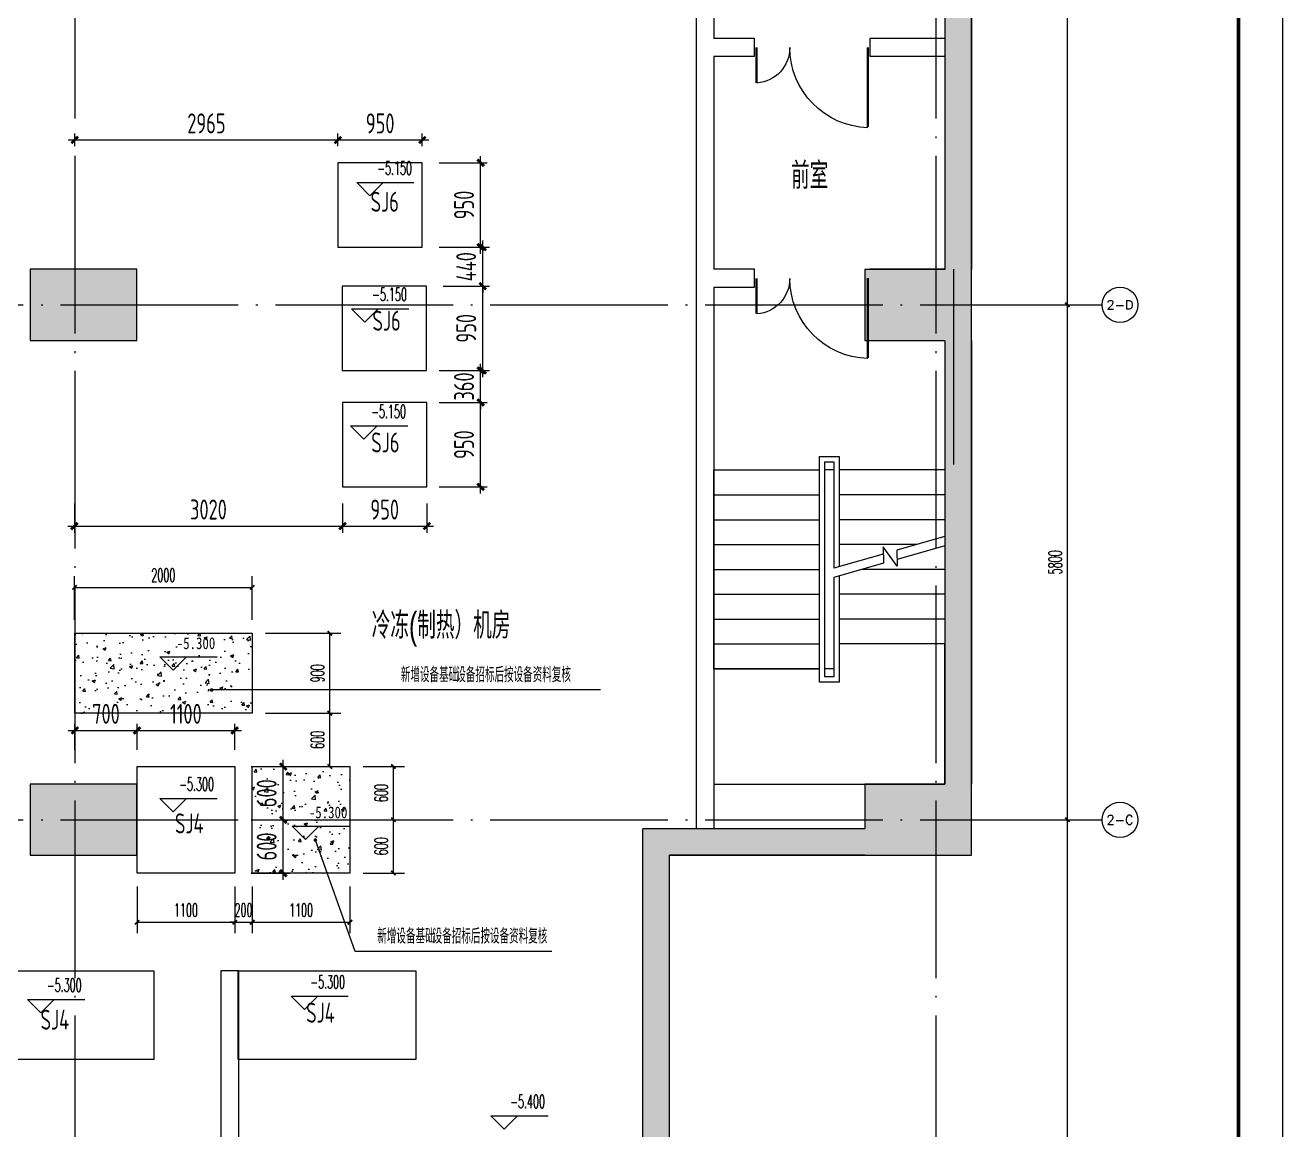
# Model space of a CAD drawing. Extents: x 917265 to 982035, y 334257 to 376307.
# Drawn here: x 967870 to 982035, y 351027 to 363469 of the extents above; entities that cross this region are included whole.
import ezdxf
from ezdxf.enums import TextEntityAlignment as Align

# ---------------------------------------------------------------- set-up
doc = ezdxf.new("R2010")
doc.units = 0
doc.header["$LTSCALE"] = 1000
doc.linetypes.add('DOTE', pattern=[2.42, 2, -0.2, 0.02, -0.2])
for name, color, linetype in [('150文字', 7, 'Continuous'), ('ACS_COM', 7, 'Continuous'), ('AXIS', 3, 'Continuous'), ('AXIS_TEXT', 7, 'Continuous'), ('C_BLOCK_', 7, 'Continuous'), ('COLUMN', 9, 'Continuous'), ('DIM_ELEV', 3, 'Continuous'), ('DIM_SYMB', 3, 'Continuous'), ('DOTE', 1, 'Continuous'), ('PUB_DIM', 3, 'Continuous'), ('PUB_HATCH', 8, 'Continuous'), ('PUB_TEXT', 7, 'Continuous'), ('PUB_TITLE', 4, 'Continuous'), ('STAIR', 2, 'Continuous'), ('WALL', 255, 'Continuous'), ('WINDOW', 2, 'Continuous'), ('ww-面积', 4, 'Continuous'), ('暖设备', 7, 'Continuous'), ('设备基础及留洞', 7, 'Continuous')]:
    doc.layers.add(name, color=color, linetype=linetype)
doc.layers.add('line', color=7, linetype='Continuous', lineweight=50)
doc.styles.add('-宋体', font='', dxfattribs={"width": 0.8})
doc.styles.add('_TCH_AXIS', font='COMPLEX', dxfattribs={"bigfont": 'GBCBIG'})
doc.styles.add('_TCH_DIM', font='SIMPLEX.shx', dxfattribs={"width": 0.75, "bigfont": 'GBCBIG.shx'})
doc.styles.add('_TCH_DIM_T3', font='SIMPLEX.shx', dxfattribs={"width": 0.529412, "bigfont": 'GBCBIG.shx'})
doc.styles.add('BZTK_仿宋GB2312', font='SIMFANG_0.TTF', dxfattribs={"width": 0.75})
doc.styles.add('HZS', font='fszk.shx', dxfattribs={"width": 0.7, "bigfont": 'hztxt.shx'})
doc.styles.add('TSSD_DIMENSION_T3', font='Tssdeng.shx', dxfattribs={"width": 0.7, "bigfont": 'hztxt.shx'})
doc.styles.add('TSSD_Rein', font='Tssdeng.shx', dxfattribs={"width": 0.7, "bigfont": 'hztxt.shx'})
doc.styles.get('-宋体').set_extended_font_data('SimSun')
doc.dimstyles.new('_TCH_ARCH&&50', dxfattribs={"dimtxt": 148.75, "dimasz": 50, "dimexe": 125, "dimexo": 150, "dimgap": 63.125, "dimtad": 1, "dimdec": 0, "dimzin": 0, "dimdsep": 46, "dimtxsty": '_TCH_DIM_T3', "dimblk": 'ARCHTICK', "dimcen": 0.09, "dimclrt": 7, "dimazin": 2, "dimtfac": 1, "dimtdec": 0, "dimtix": 1, "dimtmove": 2, "dimatfit": 3, "dimfxl": 1, "dimtolj": 1, "dimtzin": 0, "dimarcsym": 0})
doc.dimstyles.new('TSSD_150_150$TCH&&50', dxfattribs={"dimtxt": 225, "dimasz": 75, "dimexe": 75, "dimexo": 187.5, "dimgap": 75, "dimtad": 1, "dimdec": 0, "dimzin": 0, "dimdsep": 46, "dimtxsty": 'TSSD_DIMENSION_T3', "dimblk": 'ARCHTICK', "dimcen": 0, "dimdle": 75, "dimclrt": 7, "dimadec": 0, "dimazin": 0, "dimtfac": 1, "dimtdec": 0, "dimtix": 1, "dimtmove": 2, "dimatfit": 3, "dimfxl": 1, "dimtolj": 1, "dimtzin": 0, "dimarcsym": 0})

# ---------------------------------------------------------------- blocks, each defined once
blk = doc.blocks.new('$DorLib2D$00000025')
at = {"const_width": 0.02}
for points in [[(0.481, -0.001), (0.481, 0.691)], [(-0.481, 0.001), (-0.481, 0.308)]]:
    blk.add_lwpolyline(points, dxfattribs=at)
at = {"lineweight": 13}
for centre, radius, start, end in [((0.505, -0.002), 0.699, 91.9397, 179.7238), ((-0.501, 0.003), 0.307, 359.7899, 85.7508)]:
    blk.add_arc(centre, radius, start, end, dxfattribs=at)
blk = doc.blocks.new('_ArchTick')
at = {"color": 0, "linetype": 'ByBlock', "const_width": 0.4}
blk.add_lwpolyline([(-0.5, -0.5), (0.5, 0.5)], dxfattribs=at)
blk = doc.blocks.new('*D88')
at = {"layer": 'Defpoints', "color": 0, "transparency": 16777216}
for p in [(17657, 16913), (14692, 16656), (17657, 16656)]:
    blk.add_point(p, dxfattribs=at)
at = {"layer": '设备基础及留洞', "color": 0, "lineweight": -2, "transparency": 16777216}
for p, q in [((14617, 16913), (17732, 16913)), ((14692, 16844), (14692, 16988)), ((17657, 16844), (17657, 16988))]:
    blk.add_line(p, q, dxfattribs=at)
at = {"layer": '设备基础及留洞', "color": 0, "lineweight": -2, "transparency": 16777216, "xscale": 75, "yscale": 75, "zscale": 75, "rotation": 180}
blk.add_blockref('_ArchTick', (14692, 16913), dxfattribs=at)
at = {"layer": '设备基础及留洞', "color": 0, "lineweight": -2, "transparency": 16777216, "xscale": 75, "yscale": 75, "zscale": 75}
blk.add_blockref('_ArchTick', (17657, 16913), dxfattribs=at)
at = {"layer": '设备基础及留洞', "color": 7, "transparency": 16777216, "insert": (16175, 17100), "char_height": 225, "attachment_point": 5, "style": 'TSSD_DIMENSION_T3'}
blk.add_mtext('\\A1;2965', dxfattribs=at)
blk = doc.blocks.new('*D89')
at = {"layer": 'Defpoints', "color": 0, "transparency": 16777216}
for p in [(18607, 16913), (17657, 16656), (18607, 16656)]:
    blk.add_point(p, dxfattribs=at)
at = {"layer": '设备基础及留洞', "color": 0, "lineweight": -2, "transparency": 16777216}
for p, q in [((17582, 16913), (18682, 16913)), ((17657, 16844), (17657, 16988)), ((18607, 16844), (18607, 16988))]:
    blk.add_line(p, q, dxfattribs=at)
at = {"layer": '设备基础及留洞', "color": 0, "lineweight": -2, "transparency": 16777216, "xscale": 75, "yscale": 75, "zscale": 75, "rotation": 180}
blk.add_blockref('_ArchTick', (17657, 16913), dxfattribs=at)
at = {"layer": '设备基础及留洞', "color": 0, "lineweight": -2, "transparency": 16777216, "xscale": 75, "yscale": 75, "zscale": 75}
blk.add_blockref('_ArchTick', (18607, 16913), dxfattribs=at)
at = {"layer": '设备基础及留洞', "color": 7, "transparency": 16777216, "insert": (18132, 17100), "char_height": 225, "attachment_point": 5, "style": 'TSSD_DIMENSION_T3'}
blk.add_mtext('\\A1;950', dxfattribs=at)
blk = doc.blocks.new('*D90')
at = {"layer": 'Defpoints', "color": 0, "transparency": 16777216}
for p in [(14688, 13007), (17708, 13007), (17708, 12564)]:
    blk.add_point(p, dxfattribs=at)
at = {"layer": '设备基础及留洞', "color": 0, "lineweight": -2, "transparency": 16777216}
for p, q in [((14688, 12819), (14688, 12489)), ((17708, 12819), (17708, 12489)), ((14613, 12564), (17783, 12564))]:
    blk.add_line(p, q, dxfattribs=at)
at = {"layer": '设备基础及留洞', "color": 0, "lineweight": -2, "transparency": 16777216, "xscale": 75, "yscale": 75, "zscale": 75, "rotation": 180}
blk.add_blockref('_ArchTick', (14688, 12564), dxfattribs=at)
at = {"layer": '设备基础及留洞', "color": 0, "lineweight": -2, "transparency": 16777216, "xscale": 75, "yscale": 75, "zscale": 75}
blk.add_blockref('_ArchTick', (17708, 12564), dxfattribs=at)
at = {"layer": '设备基础及留洞', "color": 7, "transparency": 16777216, "insert": (16198, 12751), "char_height": 225, "attachment_point": 5, "style": 'TSSD_DIMENSION_T3'}
blk.add_mtext('\\A1;3020', dxfattribs=at)
blk = doc.blocks.new('*D91')
at = {"layer": 'Defpoints', "color": 0, "transparency": 16777216}
for p in [(17708, 13007), (18658, 13007), (18658, 12564)]:
    blk.add_point(p, dxfattribs=at)
at = {"layer": '设备基础及留洞', "color": 0, "lineweight": -2, "transparency": 16777216}
for p, q in [((17708, 12819), (17708, 12489)), ((18658, 12819), (18658, 12489)), ((17633, 12564), (18733, 12564))]:
    blk.add_line(p, q, dxfattribs=at)
at = {"layer": '设备基础及留洞', "color": 0, "lineweight": -2, "transparency": 16777216, "xscale": 75, "yscale": 75, "zscale": 75, "rotation": 180}
blk.add_blockref('_ArchTick', (17708, 12564), dxfattribs=at)
at = {"layer": '设备基础及留洞', "color": 0, "lineweight": -2, "transparency": 16777216, "xscale": 75, "yscale": 75, "zscale": 75}
blk.add_blockref('_ArchTick', (18658, 12564), dxfattribs=at)
at = {"layer": '设备基础及留洞', "color": 7, "transparency": 16777216, "insert": (18183, 12751), "char_height": 225, "attachment_point": 5, "style": 'TSSD_DIMENSION_T3'}
blk.add_mtext('\\A1;950', dxfattribs=at)
blk = doc.blocks.new('*D92')
at = {"layer": 'Defpoints', "color": 0, "transparency": 16777216}
for p in [(18655, 15706), (19288, 15706), (18655, 15267)]:
    blk.add_point(p, dxfattribs=at)
at = {"layer": '设备基础及留洞', "color": 0, "lineweight": -2, "transparency": 16777216}
for p, q in [((19288, 15706), (19288, 15781)), ((18842, 15706), (19363, 15706)), ((19288, 15267), (19288, 15706)), ((18842, 15267), (19363, 15267)), ((19288, 15267), (19288, 15192))]:
    blk.add_line(p, q, dxfattribs=at)
at = {"layer": '设备基础及留洞', "color": 0, "lineweight": -2, "transparency": 16777216, "xscale": 75, "yscale": 75, "zscale": 75}
for p, rotation in [((19288, 15706), 270), ((19288, 15267), 90)]:
    blk.add_blockref('_ArchTick', p, dxfattribs=dict(at, rotation=rotation))
at = {"layer": '设备基础及留洞', "color": 7, "transparency": 16777216, "insert": (19101, 15486), "char_height": 225, "attachment_point": 5, "rotation": 90, "style": 'TSSD_DIMENSION_T3'}
blk.add_mtext('\\A1;440', dxfattribs=at)
blk = doc.blocks.new('*D93')
at = {"layer": 'Defpoints', "color": 0, "transparency": 16777216}
for p in [(18655, 15267), (19288, 15267), (18655, 14317)]:
    blk.add_point(p, dxfattribs=at)
at = {"layer": '设备基础及留洞', "color": 0, "lineweight": -2, "transparency": 16777216}
for p, q in [((19288, 14242), (19288, 15342)), ((18842, 15267), (19363, 15267)), ((18842, 14317), (19363, 14317))]:
    blk.add_line(p, q, dxfattribs=at)
at = {"layer": '设备基础及留洞', "color": 0, "lineweight": -2, "transparency": 16777216, "xscale": 75, "yscale": 75, "zscale": 75}
for p, rotation in [((19288, 15267), 90), ((19288, 14317), 270)]:
    blk.add_blockref('_ArchTick', p, dxfattribs=dict(at, rotation=rotation))
at = {"layer": '设备基础及留洞', "color": 7, "transparency": 16777216, "insert": (19101, 14792), "char_height": 225, "attachment_point": 5, "rotation": 90, "style": 'TSSD_DIMENSION_T3'}
blk.add_mtext('\\A1;950', dxfattribs=at)
blk = doc.blocks.new('*D94')
at = {"layer": 'Defpoints', "color": 0, "transparency": 16777216}
for p in [(18607, 13957), (19264, 13957), (18607, 13007)]:
    blk.add_point(p, dxfattribs=at)
at = {"layer": '设备基础及留洞', "color": 0, "lineweight": -2, "transparency": 16777216}
for p, q in [((19264, 12932), (19264, 14032)), ((18795, 13957), (19339, 13957)), ((18795, 13007), (19339, 13007))]:
    blk.add_line(p, q, dxfattribs=at)
at = {"layer": '设备基础及留洞', "color": 0, "lineweight": -2, "transparency": 16777216, "xscale": 75, "yscale": 75, "zscale": 75}
for p, rotation in [((19264, 13957), 90), ((19264, 13007), 270)]:
    blk.add_blockref('_ArchTick', p, dxfattribs=dict(at, rotation=rotation))
at = {"layer": '设备基础及留洞', "color": 7, "transparency": 16777216, "insert": (19077, 13482), "char_height": 225, "attachment_point": 5, "rotation": 90, "style": 'TSSD_DIMENSION_T3'}
blk.add_mtext('\\A1;950', dxfattribs=at)
blk = doc.blocks.new('*D95')
at = {"layer": 'Defpoints', "color": 0, "transparency": 16777216}
for p in [(18607, 14317), (19264, 14317), (18607, 13957)]:
    blk.add_point(p, dxfattribs=at)
at = {"layer": '设备基础及留洞', "color": 0, "lineweight": -2, "transparency": 16777216}
for p, q in [((18795, 14317), (19339, 14317)), ((19264, 14317), (19264, 14392)), ((19264, 13957), (19264, 14317)), ((18795, 13957), (19339, 13957)), ((19264, 13957), (19264, 13882))]:
    blk.add_line(p, q, dxfattribs=at)
at = {"layer": '设备基础及留洞', "color": 0, "lineweight": -2, "transparency": 16777216, "xscale": 75, "yscale": 75, "zscale": 75}
for p, rotation in [((19264, 14317), 270), ((19264, 13957), 90)]:
    blk.add_blockref('_ArchTick', p, dxfattribs=dict(at, rotation=rotation))
at = {"layer": '设备基础及留洞', "color": 7, "transparency": 16777216, "insert": (19077, 14137), "char_height": 225, "attachment_point": 5, "rotation": 90, "style": 'TSSD_DIMENSION_T3'}
blk.add_mtext('\\A1;360', dxfattribs=at)
blk = doc.blocks.new('*D96')
at = {"layer": 'Defpoints', "color": 0, "transparency": 16777216}
for p in [(18607, 16656), (19264, 16656), (18607, 15706)]:
    blk.add_point(p, dxfattribs=at)
at = {"layer": '设备基础及留洞', "color": 0, "lineweight": -2, "transparency": 16777216}
for p, q in [((19264, 15631), (19264, 16731)), ((18795, 16656), (19339, 16656)), ((18795, 15706), (19339, 15706))]:
    blk.add_line(p, q, dxfattribs=at)
at = {"layer": '设备基础及留洞', "color": 0, "lineweight": -2, "transparency": 16777216, "xscale": 75, "yscale": 75, "zscale": 75}
for p, rotation in [((19264, 16656), 90), ((19264, 15706), 270)]:
    blk.add_blockref('_ArchTick', p, dxfattribs=dict(at, rotation=rotation))
at = {"layer": '设备基础及留洞', "color": 7, "transparency": 16777216, "insert": (19077, 16181), "char_height": 225, "attachment_point": 5, "rotation": 90, "style": 'TSSD_DIMENSION_T3'}
blk.add_mtext('\\A1;950', dxfattribs=at)
blk = doc.blocks.new('*D103')
at = {"layer": 'Defpoints', "color": 0, "transparency": 16777216}
for p in [(16494, 9256), (17041, 9256), (16494, 8656)]:
    blk.add_point(p, dxfattribs=at)
at = {"layer": '设备基础及留洞', "color": 0, "lineweight": -2, "transparency": 16777216}
for p, q in [((16681, 9256), (17116, 9256)), ((17041, 8581), (17041, 9331)), ((16681, 8656), (17116, 8656))]:
    blk.add_line(p, q, dxfattribs=at)
at = {"layer": '设备基础及留洞', "color": 0, "lineweight": -2, "transparency": 16777216, "xscale": 75, "yscale": 75, "zscale": 75}
for p, rotation in [((17041, 9256), 90), ((17041, 8656), 270)]:
    blk.add_blockref('_ArchTick', p, dxfattribs=dict(at, rotation=rotation))
at = {"layer": '设备基础及留洞', "color": 7, "transparency": 16777216, "insert": (16854, 8956), "char_height": 225, "attachment_point": 5, "rotation": 90, "style": 'TSSD_DIMENSION_T3'}
blk.add_mtext('\\A1;600', dxfattribs=at)
blk = doc.blocks.new('*D104')
at = {"layer": 'Defpoints', "color": 0, "transparency": 16777216}
for p in [(16494, 9856), (17041, 9856), (16494, 9256)]:
    blk.add_point(p, dxfattribs=at)
at = {"layer": '设备基础及留洞', "color": 0, "lineweight": -2, "transparency": 16777216}
for p, q in [((17041, 9181), (17041, 9931)), ((16681, 9856), (17116, 9856)), ((16681, 9256), (17116, 9256))]:
    blk.add_line(p, q, dxfattribs=at)
at = {"layer": '设备基础及留洞', "color": 0, "lineweight": -2, "transparency": 16777216, "xscale": 75, "yscale": 75, "zscale": 75}
for p, rotation in [((17041, 9856), 90), ((17041, 9256), 270)]:
    blk.add_blockref('_ArchTick', p, dxfattribs=dict(at, rotation=rotation))
at = {"layer": '设备基础及留洞', "color": 7, "transparency": 16777216, "insert": (16854, 9556), "char_height": 225, "attachment_point": 5, "rotation": 90, "style": 'TSSD_DIMENSION_T3'}
blk.add_mtext('\\A1;600', dxfattribs=at)
blk = doc.blocks.new('*D105')
at = {"layer": 'Defpoints', "color": 0, "transparency": 16777216}
for p in [(16494, 10263), (15394, 9856), (16494, 9856)]:
    blk.add_point(p, dxfattribs=at)
at = {"layer": '设备基础及留洞', "color": 0, "lineweight": -2, "transparency": 16777216}
for p, q in [((15319, 10263), (16569, 10263)), ((15394, 10044), (15394, 10338)), ((16494, 10044), (16494, 10338))]:
    blk.add_line(p, q, dxfattribs=at)
at = {"layer": '设备基础及留洞', "color": 0, "lineweight": -2, "transparency": 16777216, "xscale": 75, "yscale": 75, "zscale": 75, "rotation": 180}
blk.add_blockref('_ArchTick', (15394, 10263), dxfattribs=at)
at = {"layer": '设备基础及留洞', "color": 0, "lineweight": -2, "transparency": 16777216, "xscale": 75, "yscale": 75, "zscale": 75}
blk.add_blockref('_ArchTick', (16494, 10263), dxfattribs=at)
at = {"layer": '设备基础及留洞', "color": 7, "transparency": 16777216, "insert": (15944, 10450), "char_height": 225, "attachment_point": 5, "style": 'TSSD_DIMENSION_T3'}
blk.add_mtext('\\A1;1100', dxfattribs=at)
blk = doc.blocks.new('*D106')
at = {"layer": 'Defpoints', "color": 0, "transparency": 16777216}
for p in [(15394, 10263), (14694, 9856), (15394, 9856)]:
    blk.add_point(p, dxfattribs=at)
at = {"layer": '设备基础及留洞', "color": 0, "lineweight": -2, "transparency": 16777216}
for p, q in [((14619, 10263), (15469, 10263)), ((14694, 10044), (14694, 10338)), ((15394, 10044), (15394, 10338))]:
    blk.add_line(p, q, dxfattribs=at)
at = {"layer": '设备基础及留洞', "color": 0, "lineweight": -2, "transparency": 16777216, "xscale": 75, "yscale": 75, "zscale": 75, "rotation": 180}
blk.add_blockref('_ArchTick', (14694, 10263), dxfattribs=at)
at = {"layer": '设备基础及留洞', "color": 0, "lineweight": -2, "transparency": 16777216, "xscale": 75, "yscale": 75, "zscale": 75}
blk.add_blockref('_ArchTick', (15394, 10263), dxfattribs=at)
at = {"layer": '设备基础及留洞', "color": 7, "transparency": 16777216, "insert": (15044, 10450), "char_height": 225, "attachment_point": 5, "style": 'TSSD_DIMENSION_T3'}
blk.add_mtext('\\A1;700', dxfattribs=at)
blk = doc.blocks.new('标准图框_A1_横式')
at = {"color": 7}
blk.add_lwpolyline([(841, 594), (0, 594)], dxfattribs=at)
at = {"color": 4, "const_width": 0.8}
blk.add_lwpolyline([(831, 584), (25, 584)], dxfattribs=at)
at = {"style": 'BZTK_仿宋GB2312', "width": 0.75}
for tag, height, p in [('工艺', 2.5, (17.55, 569)), ('总图', 2.5, (17.55, 557)), ('建筑', 2.5, (17.55, 545)), ('结构', 2.5, (17.55, 533)), ('水道', 2.5, (17.55, 521)), ('暖通', 2.5, (17.55, 509)), ('电气', 2.5, (17.55, 497)), ('电信', 2.5, (17.55, 485)), ('热机', 2.5, (17.55, 473)), ('自控', 2.5, (17.55, 461)), ('审定', 3, (781.22, 156.28)), ('总设计师', 3, (782, 148)), ('审核', 3, (782, 140)), ('标审', 3, (782, 132)), ('专业负责人', 3, (782, 124)), ('校核', 3, (782, 116)), ('设计', 3, (782, 108)), ('建筑物号', 3, (801, 69)), ('图名', 3, (801, 55)), ('图号', 3, (801, 41)), ('出图状态', 3, (782, 31)), ('设计阶段', 3, (819.5, 31)), ('版号', 3, (782, 25)), ('专业', 3, (819.5, 25)), ('比例', 3, (782, 19)), ('日期', 3, (819.5, 19)), ('张数', 3, (782, 13)), ('张号', 3, (819.5, 13))]:
    blk.add_attdef(tag, text='', height=height, dxfattribs=at).set_placement(p, align=Align.MIDDLE_CENTER)
at = {"style": 'BZTK_仿宋GB2312', "width": 0.75, "flags": 1}
for tag, p in [('审定签名位置_001', (811.75, 157.58)), ('总设计师签名位置_001', (811.75, 149.58)), ('审核签名位置_001', (811.75, 141.58)), ('标审签名位置_001', (811.75, 133.58)), ('专业负责人签名位置_001', (811.75, 125.58)), ('校核签名位置_001', (811.75, 117.58)), ('设计签名位置_001', (811.75, 109.58))]:
    blk.add_attdef(tag, text='', height=3, dxfattribs=at).set_placement(p, align=Align.TOP_LEFT)
at = {"style": 'BZTK_仿宋GB2312', "width": 0.75}
for tag, p in [('建设单位_001', (801, 98.5)), ('项目名称_001', (801, 84.5))]:
    blk.add_attdef(tag, text='', height=3, dxfattribs=at).set_placement(p, align=Align.TOP_LEFT)
blk = doc.blocks.new('A$C1E6212F9')
at = {"layer": 'C_BLOCK_'}
blk.add_blockref('标准图框_A1_横式', (0, 0), dxfattribs=at)
blk = doc.blocks.new('*D55')
at = {"layer": 'Defpoints', "color": 0, "transparency": 16777216}
for p in [(979132, 354519), (979608, 354519), (979132, 346519)]:
    blk.add_point(p, dxfattribs=at)
at = {"layer": 'PUB_DIM', "color": 0, "lineweight": -2, "transparency": 16777216}
for p, q in [((979282, 354519), (979733, 354519)), ((979608, 346519), (979608, 354519)), ((979282, 346519), (979733, 346519))]:
    blk.add_line(p, q, dxfattribs=at)
at = {"layer": 'PUB_DIM', "color": 0, "lineweight": -2, "transparency": 16777216, "xscale": 50, "yscale": 50, "zscale": 50}
for p, rotation in [((979608, 354519), 90), ((979608, 346519), 270)]:
    blk.add_blockref('_ArchTick', p, dxfattribs=dict(at, rotation=rotation))
at = {"layer": 'PUB_DIM', "color": 7, "transparency": 16777216, "insert": (979470, 350519), "char_height": 148.8, "attachment_point": 5, "rotation": 90, "style": '_TCH_DIM_T3'}
blk.add_mtext('\\A1;8000', dxfattribs=at)
blk = doc.blocks.new('*D56')
at = {"layer": 'Defpoints', "color": 0, "transparency": 16777216}
for p in [(979132, 360319), (979608, 360319), (979132, 354519)]:
    blk.add_point(p, dxfattribs=at)
at = {"layer": 'PUB_DIM', "color": 0, "lineweight": -2, "transparency": 16777216}
for p, q in [((979282, 360319), (979733, 360319)), ((979608, 354519), (979608, 360319)), ((979282, 354519), (979733, 354519))]:
    blk.add_line(p, q, dxfattribs=at)
at = {"layer": 'PUB_DIM', "color": 0, "lineweight": -2, "transparency": 16777216, "xscale": 50, "yscale": 50, "zscale": 50}
for p, rotation in [((979608, 360319), 90), ((979608, 354519), 270)]:
    blk.add_blockref('_ArchTick', p, dxfattribs=dict(at, rotation=rotation))
at = {"layer": 'PUB_DIM', "color": 7, "transparency": 16777216, "insert": (979470, 357419), "char_height": 148.8, "attachment_point": 5, "rotation": 90, "style": '_TCH_DIM_T3'}
blk.add_mtext('\\A1;5800', dxfattribs=at)
blk = doc.blocks.new('*D57')
at = {"layer": 'Defpoints', "color": 0, "transparency": 16777216}
for p in [(979132, 370519), (979608, 370519), (979132, 360319)]:
    blk.add_point(p, dxfattribs=at)
at = {"layer": 'PUB_DIM', "color": 0, "lineweight": -2, "transparency": 16777216}
for p, q in [((979282, 370519), (979733, 370519)), ((979608, 360319), (979608, 370519)), ((979282, 360319), (979733, 360319))]:
    blk.add_line(p, q, dxfattribs=at)
at = {"layer": 'PUB_DIM', "color": 0, "lineweight": -2, "transparency": 16777216, "xscale": 50, "yscale": 50, "zscale": 50}
for p, rotation in [((979608, 370519), 90), ((979608, 360319), 270)]:
    blk.add_blockref('_ArchTick', p, dxfattribs=dict(at, rotation=rotation))
at = {"layer": 'PUB_DIM', "color": 7, "transparency": 16777216, "insert": (979470, 365419), "char_height": 148.8, "attachment_point": 5, "rotation": 90, "style": '_TCH_DIM_T3'}
blk.add_mtext('\\A1;10200', dxfattribs=at)
blk = doc.blocks.new('*D75')
at = {"layer": 'Defpoints', "color": 0, "transparency": 16777216}
for p in [(970427, 357136), (968427, 356619), (970427, 356619)]:
    blk.add_point(p, dxfattribs=at)
at = {"layer": 'PUB_DIM', "color": 0, "lineweight": -2, "transparency": 16777216}
for p, q in [((968427, 356769), (968427, 357261)), ((970427, 356769), (970427, 357261)), ((968427, 357136), (970427, 357136))]:
    blk.add_line(p, q, dxfattribs=at)
at = {"layer": 'PUB_DIM', "color": 0, "lineweight": -2, "transparency": 16777216, "xscale": 50, "yscale": 50, "zscale": 50, "rotation": 180}
blk.add_blockref('_ArchTick', (968427, 357136), dxfattribs=at)
at = {"layer": 'PUB_DIM', "color": 0, "lineweight": -2, "transparency": 16777216, "xscale": 50, "yscale": 50, "zscale": 50}
blk.add_blockref('_ArchTick', (970427, 357136), dxfattribs=at)
at = {"layer": 'PUB_DIM', "color": 7, "transparency": 16777216, "insert": (969427, 357273), "char_height": 148.8, "attachment_point": 5, "style": '_TCH_DIM_T3'}
blk.add_mtext('\\A1;2000', dxfattribs=at)
blk = doc.blocks.new('*D76')
at = {"layer": 'Defpoints', "color": 0, "transparency": 16777216}
for p in [(970427, 356619), (971301, 356619), (970427, 355719)]:
    blk.add_point(p, dxfattribs=at)
at = {"layer": 'PUB_DIM', "color": 0, "lineweight": -2, "transparency": 16777216}
for p, q in [((970577, 356619), (971426, 356619)), ((971301, 355719), (971301, 356619)), ((970577, 355719), (971426, 355719))]:
    blk.add_line(p, q, dxfattribs=at)
at = {"layer": 'PUB_DIM', "color": 0, "lineweight": -2, "transparency": 16777216, "xscale": 50, "yscale": 50, "zscale": 50}
for p, rotation in [((971301, 356619), 90), ((971301, 355719), 270)]:
    blk.add_blockref('_ArchTick', p, dxfattribs=dict(at, rotation=rotation))
at = {"layer": 'PUB_DIM', "color": 7, "transparency": 16777216, "insert": (971163, 356169), "char_height": 148.8, "attachment_point": 5, "rotation": 90, "style": '_TCH_DIM_T3'}
blk.add_mtext('\\A1;900', dxfattribs=at)
blk = doc.blocks.new('*D77')
at = {"layer": 'Defpoints', "color": 0, "transparency": 16777216}
for p in [(970427, 355719), (971301, 355719), (970427, 355119)]:
    blk.add_point(p, dxfattribs=at)
at = {"layer": 'PUB_DIM', "color": 0, "lineweight": -2, "transparency": 16777216}
for p, q in [((970577, 355719), (971426, 355719)), ((971301, 355119), (971301, 355719)), ((970577, 355119), (971426, 355119))]:
    blk.add_line(p, q, dxfattribs=at)
at = {"layer": 'PUB_DIM', "color": 0, "lineweight": -2, "transparency": 16777216, "xscale": 50, "yscale": 50, "zscale": 50}
for p, rotation in [((971301, 355719), 90), ((971301, 355119), 270)]:
    blk.add_blockref('_ArchTick', p, dxfattribs=dict(at, rotation=rotation))
at = {"layer": 'PUB_DIM', "color": 7, "transparency": 16777216, "insert": (971163, 355419), "char_height": 148.8, "attachment_point": 5, "rotation": 90, "style": '_TCH_DIM_T3'}
blk.add_mtext('\\A1;600', dxfattribs=at)
blk = doc.blocks.new('*D78')
at = {"layer": 'Defpoints', "color": 0, "transparency": 16777216}
for p in [(969130, 353919), (970230, 353919), (970230, 353365)]:
    blk.add_point(p, dxfattribs=at)
at = {"layer": 'PUB_DIM', "color": 0, "lineweight": -2, "transparency": 16777216}
for p, q in [((969130, 353769), (969130, 353240)), ((970230, 353769), (970230, 353240)), ((969130, 353365), (970230, 353365))]:
    blk.add_line(p, q, dxfattribs=at)
at = {"layer": 'PUB_DIM', "color": 0, "lineweight": -2, "transparency": 16777216, "xscale": 50, "yscale": 50, "zscale": 50, "rotation": 180}
blk.add_blockref('_ArchTick', (969130, 353365), dxfattribs=at)
at = {"layer": 'PUB_DIM', "color": 0, "lineweight": -2, "transparency": 16777216, "xscale": 50, "yscale": 50, "zscale": 50}
blk.add_blockref('_ArchTick', (970230, 353365), dxfattribs=at)
at = {"layer": 'PUB_DIM', "color": 7, "transparency": 16777216, "insert": (969680, 353502), "char_height": 148.8, "attachment_point": 5, "style": '_TCH_DIM_T3'}
blk.add_mtext('\\A1;1100', dxfattribs=at)
blk = doc.blocks.new('*D79')
at = {"layer": 'Defpoints', "color": 0, "transparency": 16777216}
for p in [(970230, 353919), (970428, 353919), (970428, 353365)]:
    blk.add_point(p, dxfattribs=at)
at = {"layer": 'PUB_DIM', "color": 0, "lineweight": -2, "transparency": 16777216}
for p, q in [((970230, 353769), (970230, 353240)), ((970428, 353769), (970428, 353240)), ((970230, 353365), (970180, 353365)), ((970230, 353365), (970428, 353365)), ((970428, 353365), (970478, 353365))]:
    blk.add_line(p, q, dxfattribs=at)
at = {"layer": 'PUB_DIM', "color": 0, "lineweight": -2, "transparency": 16777216, "xscale": 50, "yscale": 50, "zscale": 50}
blk.add_blockref('_ArchTick', (970230, 353365), dxfattribs=at)
at = {"layer": 'PUB_DIM', "color": 0, "lineweight": -2, "transparency": 16777216, "xscale": 50, "yscale": 50, "zscale": 50, "rotation": 180}
blk.add_blockref('_ArchTick', (970428, 353365), dxfattribs=at)
at = {"layer": 'PUB_DIM', "color": 7, "transparency": 16777216, "insert": (970329, 353502), "char_height": 148.8, "attachment_point": 5, "style": '_TCH_DIM_T3'}
blk.add_mtext('\\A1;200', dxfattribs=at)
blk = doc.blocks.new('*D80')
at = {"layer": 'Defpoints', "color": 0, "transparency": 16777216}
for p in [(970428, 353919), (971528, 353919), (971528, 353365)]:
    blk.add_point(p, dxfattribs=at)
at = {"layer": 'PUB_DIM', "color": 0, "lineweight": -2, "transparency": 16777216}
for p, q in [((970428, 353769), (970428, 353240)), ((971528, 353769), (971528, 353240)), ((970428, 353365), (971528, 353365))]:
    blk.add_line(p, q, dxfattribs=at)
at = {"layer": 'PUB_DIM', "color": 0, "lineweight": -2, "transparency": 16777216, "xscale": 50, "yscale": 50, "zscale": 50, "rotation": 180}
blk.add_blockref('_ArchTick', (970428, 353365), dxfattribs=at)
at = {"layer": 'PUB_DIM', "color": 0, "lineweight": -2, "transparency": 16777216, "xscale": 50, "yscale": 50, "zscale": 50}
blk.add_blockref('_ArchTick', (971528, 353365), dxfattribs=at)
at = {"layer": 'PUB_DIM', "color": 7, "transparency": 16777216, "insert": (970978, 353502), "char_height": 148.8, "attachment_point": 5, "style": '_TCH_DIM_T3'}
blk.add_mtext('\\A1;1100', dxfattribs=at)
blk = doc.blocks.new('*D81')
at = {"layer": 'Defpoints', "color": 0, "transparency": 16777216}
for p in [(971528, 354519), (972017, 354519), (971528, 353919)]:
    blk.add_point(p, dxfattribs=at)
at = {"layer": 'PUB_DIM', "color": 0, "lineweight": -2, "transparency": 16777216}
for p, q in [((971678, 354519), (972142, 354519)), ((972017, 353919), (972017, 354519)), ((971678, 353919), (972142, 353919))]:
    blk.add_line(p, q, dxfattribs=at)
at = {"layer": 'PUB_DIM', "color": 0, "lineweight": -2, "transparency": 16777216, "xscale": 50, "yscale": 50, "zscale": 50}
for p, rotation in [((972017, 354519), 90), ((972017, 353919), 270)]:
    blk.add_blockref('_ArchTick', p, dxfattribs=dict(at, rotation=rotation))
at = {"layer": 'PUB_DIM', "color": 7, "transparency": 16777216, "insert": (971879, 354219), "char_height": 148.8, "attachment_point": 5, "rotation": 90, "style": '_TCH_DIM_T3'}
blk.add_mtext('\\A1;600', dxfattribs=at)
blk = doc.blocks.new('*D82')
at = {"layer": 'Defpoints', "color": 0, "transparency": 16777216}
for p in [(971528, 355119), (972017, 355119), (971528, 354519)]:
    blk.add_point(p, dxfattribs=at)
at = {"layer": 'PUB_DIM', "color": 0, "lineweight": -2, "transparency": 16777216}
for p, q in [((971678, 355119), (972142, 355119)), ((972017, 354519), (972017, 355119)), ((971678, 354519), (972142, 354519))]:
    blk.add_line(p, q, dxfattribs=at)
at = {"layer": 'PUB_DIM', "color": 0, "lineweight": -2, "transparency": 16777216, "xscale": 50, "yscale": 50, "zscale": 50}
for p, rotation in [((972017, 355119), 90), ((972017, 354519), 270)]:
    blk.add_blockref('_ArchTick', p, dxfattribs=dict(at, rotation=rotation))
at = {"layer": 'PUB_DIM', "color": 7, "transparency": 16777216, "insert": (971879, 354819), "char_height": 148.8, "attachment_point": 5, "rotation": 90, "style": '_TCH_DIM_T3'}
blk.add_mtext('\\A1;600', dxfattribs=at)
blk = doc.blocks.new('A$C22CB425E')
at = {"ltscale": 3}
blk.add_line((24391.3, 9256.5), (24391.3, 8244.9), dxfattribs=at)
at = {"layer": '设备基础及留洞'}
for points in [[(17657, 15706.2), (18607, 15706.2), (18607, 16656.2), (17657, 16656.2)], [(17704.7, 14316.6), (18654.7, 14316.6), (18654.7, 15266.6), (17704.7, 15266.6)], [(17708, 13006.5), (18658, 13006.5), (18658, 13956.5), (17708, 13956.5)], [(15393.8, 9856.5), (16493.8, 9856.5), (16493.8, 8656.5), (15393.8, 8656.5)], [(13583.9, 7556.5), (15583.9, 7556.5), (15583.9, 6556.5), (13583.9, 6556.5)], [(16533.9, 7556.5), (18533.9, 7556.5), (18533.9, 6556.5), (16533.9, 6556.5)]]:
    blk.add_lwpolyline(points, close=True, dxfattribs=at)
at = {"layer": '设备基础及留洞', "style": 'TSSD_Rein', "width": 0.7}
for s, p in [('SJ6', (18183.6, 16037.5)), ('SJ6', (18204.1, 14697.9)), ('SJ6', (18190.4, 13326.4)), ('SJ4', (15981.4, 9036)), ('SJ4', (14468, 6825.5)), ('SJ4', (17459.1, 6904.1))]:
    blk.add_text(s, height=225, dxfattribs=at).set_placement(p, align=Align.BOTTOM_CENTER)
at = {"layer": '设备基础及留洞'}
for p1, p2, distance, picture, middle in [((14692.3, 16656.2), (17657, 16656.2), 256.5, '*D88', (16174.7, 17100.2)), ((17657, 16656.2), (18607, 16656.2), 256.5, '*D89', (18132, 17100.2)), ((18607, 15706.2), (18607, 16656.2), -657.4, '*D96', (19076.9, 16181.2)), ((18654.7, 15266.6), (18654.7, 15706.2), -633.6, '*D92', (19100.8, 15486.4)), ((18654.7, 14316.6), (18654.7, 15266.6), -633.6, '*D93', (19100.8, 14791.6)), ((18607, 13956.5), (18607, 14316.6), -657.4, '*D95', (19076.9, 14136.5)), ((18607, 13006.5), (18607, 13956.5), -657.4, '*D94', (19076.9, 13481.5)), ((14688.3, 13006.5), (17708, 13006.5), -442.7, '*D90', (16198.2, 12751.3)), ((17708, 13006.5), (18658, 13006.5), -442.7, '*D91', (18183, 12751.3)), ((14693.7, 9856.5), (15393.8, 9856.5), 406.5, '*D106', (15043.8, 10450.4)), ((15393.8, 9856.5), (16493.8, 9856.5), 406.5, '*D105', (15943.8, 10450.4)), ((16493.9, 9256.3), (16493.9, 9856.5), -547.2, '*D104', (16853.6, 9556.4)), ((16493.9, 8656.5), (16493.9, 9256.3), -547.2, '*D103', (16853.6, 8956.4))]:
    dim = blk.add_aligned_dim(p1=p1, p2=p2, distance=distance, dimstyle='TSSD_150_150$TCH&&50', dxfattribs=at)
    dim.commit()
    dim.dimension.update_dxf_attribs({"geometry": picture, "text_midpoint": middle})

msp = doc.modelspace()

# ---------------------------------------------------------------- hatches: boundary and pattern name
at = {"layer": 'ACS_COM', "ltscale": 3}
h = msp.add_hatch(dxfattribs=at)
h.set_pattern_fill('混凝土', color=256, scale=50)
h.set_pattern_definition([(50, (0, 0), (358.63009, -31.37607), [37.5, -412.5]), (355, (0, 0), (-69.37567, 376.09607), [30, -330]), (100.4514, (29.9, -2.6), (289.25469, 344.71977), [31.8701, -350.57106]), (46.1842, (0, 100), (533.62052, -82.7595), [56.25, -618.75]), (96.6356, (44.47, 93.1), (467.33135, 487.05894), [47.80514, -525.8565]), (351.1842, (0, 100), (467.33097, 487.0593), [45, -495]), (21, (50, 75), (298.45353, -201.309445), [37.5, -412.5]), (326, (50, 75), (121.65767, 362.57502), [30, -330]), (71.4514, (74.87, 58.22), (420.11131, 161.26525), [31.8701, -350.57106]), (37.5, (0, 0), (6.079928, 166.446927), [0, -326, 0, -335, 0, -331.25]), (7.5, (0, 0), (131.53477, 197.205856), [0, -191, 0, -318.5, 0, -126.25]), (327.5, (-111.5, 0), (266.911218, -11.277436), [0, -125, 0, -390, 0, -517.5]), (317.5, (-161.5, 0), (291.593085, 50.05249), [0, -162.5, 0, -259, 0, -367.5])])
h.paths.add_polyline_path([(968427.5, 356619), (970427.5, 356619), (970427.5, 355719), (968427.5, 355719)])
h.paths.add_polyline_path([(970428, 355118.6), (971528, 355118.6), (971528, 353918.6), (970428, 353918.6)])
at = {"layer": 'PUB_HATCH'}
for points in [[(978527.5, 370218.5), (978527.5, 371675.7), (978228.3, 371675.7), (978228.7, 363218.6), (978528.7, 363218.6), (978528.4, 370218.5)], [(978528.7, 363218.6), (978228.7, 363218.6), (978228.9, 360823.4), (978528.9, 360823.4)], [(978227.5, 360718.4), (978527.5, 360718.4), (978527.5, 360823.4), (978227.5, 360823.4)], [(967927.5, 360718.5), (967927.5, 359918.5), (969127.5, 359918.5), (969127.5, 360718.5)], [(977327.5, 360718.4), (977327.5, 359918.4), (978527.5, 359918.4), (978527.5, 360718.4)], [(978227.5, 354918.5), (978527.5, 354918.5), (978527.5, 359918.4), (978227.5, 359918.4)], [(967927.5, 354918.5), (967927.5, 354118.5), (969127.5, 354118.5), (969127.5, 354918.5)], [(977327.5, 354918.5), (977327.5, 354118.5), (978527.5, 354118.5), (978527.5, 354918.5)], [(976427.5, 354118.6), (976427.5, 354418.6), (974827.4, 354418.6), (975127.4, 354118.6)], [(974827.4, 344568.4), (975127.4, 344568.4), (975127.4, 354118.6), (974827.4, 354418.6)], [(977327.5, 354118.6), (977327.5, 354418.6), (976427.5, 354418.6), (976427.5, 354118.6)]]:
    msp.add_hatch(color=256, dxfattribs=at).paths.add_polyline_path(points)

# ---------------------------------------------------------------- linework, layer by layer
at = {"layer": 'ACS_COM', "ltscale": 3}
msp.add_lwpolyline([(970428, 355118.6), (971528, 355118.6), (971528, 353918.6), (970428, 353918.6)], close=True, dxfattribs=at)
at = {"layer": 'AXIS'}
for p, q in [((979132.1, 360318.5), (980000.8, 360318.5)), ((979132.1, 354518.6), (980000.8, 354518.6))]:
    msp.add_line(p, q, dxfattribs=at)
for centre in [(980200.8, 360318.5), (980200.8, 354518.6)]:
    msp.add_circle(centre, 200, dxfattribs=at)
at = {"layer": 'COLUMN'}
for p, q in [((967927.5, 360718.5), (967927.5, 359918.5)), ((969127.5, 360718.5), (967927.5, 360718.5)), ((969127.5, 359918.5), (969127.5, 360718.5)), ((977327.5, 360718.4), (977327.5, 359918.4)), ((978227.5, 360718.4), (977327.5, 360718.4)), ((978327.5, 360718.6), (978327.5, 358518.6)), ((978527.5, 359918.4), (978527.5, 360718.4)), ((967927.5, 359918.5), (969127.5, 359918.5)), ((977327.5, 359918.4), (978227.5, 359918.4)), ((967927.5, 354918.5), (967927.5, 354118.5)), ((969127.5, 354918.5), (967927.5, 354918.5)), ((969127.5, 354118.5), (969127.5, 354918.5)), ((977327.5, 354918.5), (977327.5, 354418.6)), ((978227.5, 354918.5), (977327.5, 354918.5)), ((978527.5, 354118.5), (978527.5, 354918.5)), ((967927.5, 354118.5), (969127.5, 354118.5)), ((977327.5, 354118.6), (977327.5, 354118.5)), ((977327.5, 354118.5), (978527.5, 354118.5))]:
    msp.add_line(p, q, dxfattribs=at)
at = {"layer": 'DIM_ELEV'}
for p, q in [((971753.6, 361546.9), (971603.6, 361696.9)), ((971603.6, 361696.9), (972248.6, 361696.9)), ((971753.6, 361546.9), (971903.6, 361696.9)), ((971695.1, 360124.9), (971545.1, 360274.9)), ((971545.1, 360274.9), (972190.1, 360274.9)), ((971695.1, 360124.9), (971845.1, 360274.9)), ((971684.2, 358805.1), (971534.2, 358955.1)), ((971534.2, 358955.1), (972179.2, 358955.1)), ((971684.2, 358805.1), (971834.2, 358955.1)), ((969538.4, 356203.9), (969388.4, 356353.9)), ((969388.4, 356353.9), (970033.4, 356353.9)), ((969538.4, 356203.9), (969688.4, 356353.9)), ((969538.4, 354608.5), (969388.4, 354758.5)), ((969388.4, 354758.5), (970033.4, 354758.5)), ((969538.4, 354608.5), (969688.4, 354758.5)), ((971026.3, 354298.1), (970876.3, 354448.1)), ((970876.3, 354448.1), (971521.3, 354448.1)), ((971026.3, 354298.1), (971176.3, 354448.1)), ((968047.5, 352343.8), (967897.5, 352493.8)), ((967897.5, 352493.8), (968542.5, 352493.8)), ((968047.5, 352343.8), (968197.5, 352493.8)), ((971014.5, 352380.5), (970864.5, 352530.5)), ((970864.5, 352530.5), (971509.5, 352530.5)), ((971014.5, 352380.5), (971164.5, 352530.5)), ((973265, 351033.2), (973115, 351183.2)), ((973115, 351183.2), (973760, 351183.2)), ((973265, 351033.2), (973415, 351183.2))]:
    msp.add_line(p, q, dxfattribs=at)
at = {"layer": 'DIM_SYMB', "const_width": 20}
for points in [[(969980.6, 355981, 1), (969960.6, 355981, 1)], [(971142, 354281.2, 1), (971135.3, 354300, 1)]]:
    msp.add_lwpolyline(points, format="xyb", close=True, dxfattribs=at)
at = {"layer": 'DIM_SYMB'}
for points in [[(974350.1, 355981), (971568.7, 355981), (969970.6, 355981)], [(973802.3, 353036.5), (971585.3, 353036.5), (971138.6, 354290.6)]]:
    msp.add_lwpolyline(points, dxfattribs=at)
at = {"layer": 'DOTE', "linetype": 'DOTE'}
for p, q in [((968427.5, 371675.7), (968427.5, 344678.4)), ((978127.5, 371675.7), (978127.5, 344678.4))]:
    msp.add_line(p, q, dxfattribs=at)
for points in [[(953748.8, 360318.5), (979132.1, 360318.5)], [(953748.8, 354518.6), (979132.1, 354518.6)]]:
    msp.add_lwpolyline(points, dxfattribs=at)
at = {"layer": 'line', "color": 5, "linetype": 'ByBlock', "lineweight": -3}
for p, q in [((970072.7, 352818.6), (970072.7, 347324.2)), ((970272.7, 352818.6), (970072.7, 352818.6)), ((970275.7, 352818.6), (970075.7, 352818.6)), ((970272.7, 352818.6), (970272.7, 347318.6))]:
    msp.add_line(p, q, dxfattribs=at)
at = {"layer": 'PUB_TITLE'}
msp.add_lwpolyline([(952335, 334256.5), (982035, 334256.5), (982035, 376306.5), (952335, 376306.5)], close=True, dxfattribs=at)
at = {"layer": 'STAIR'}
for p, q in [((976817.5, 358608.6), (977037.5, 358608.6)), ((976817.5, 356068.6), (976817.5, 358608.6)), ((976877.5, 358548.6), (976977.5, 358548.6)), ((976877.5, 356128.6), (976877.5, 358548.6)), ((976977.5, 358548.6), (976977.5, 357351.9)), ((977037.5, 358608.6), (977037.5, 357369.1)), ((975627.5, 356218.6), (975627.5, 358458.6)), ((975627.5, 358458.6), (976817.5, 358458.6)), ((976877.5, 356218.6), (976877.5, 358458.6)), ((976977.5, 358458.6), (976877.5, 358458.6)), ((976977.5, 358458.6), (976977.5, 357351.9)), ((978227.5, 358458.6), (977037.5, 358458.6)), ((978227.5, 358458.6), (978227.5, 357709.2)), ((975627.5, 358178.6), (976817.5, 358178.6)), ((978227.5, 358178.6), (977037.5, 358178.6)), ((975627.5, 357898.6), (976817.5, 357898.6)), ((978227.5, 357898.6), (977037.5, 357898.6)), ((978227.5, 357709.2), (977688, 357555)), ((975627.5, 357618.6), (976817.5, 357618.6)), ((977910.4, 357618.6), (977037.5, 357618.6)), ((977691, 357376.6), (977533.1, 357594.4)), ((977533.1, 357594.4), (977536.2, 357407.6)), ((977688, 357555), (977691, 357376.6)), ((978227.5, 357605.2), (977689.7, 357451.5)), ((978227.5, 357605.2), (978227.5, 356498.6)), ((977534.4, 357511.1), (976977.5, 357351.9)), ((977536.2, 357407.6), (976977.5, 357247.9)), ((975627.5, 357338.6), (976817.5, 357338.6)), ((976977.5, 357247.9), (976977.5, 356498.6)), ((976977.5, 357247.9), (976977.5, 356128.6)), ((977037.5, 357265.1), (977037.5, 356068.6)), ((978227.5, 357338.6), (977294.6, 357338.6)), ((975627.5, 357058.6), (976817.5, 357058.6)), ((978227.5, 357058.6), (977037.5, 357058.6)), ((975627.5, 356778.6), (976817.5, 356778.6)), ((978227.5, 356778.6), (977037.5, 356778.6)), ((975627.5, 356498.6), (976817.5, 356498.6)), ((976977.5, 356498.6), (976977.5, 356218.6)), ((978227.5, 356498.6), (977037.5, 356498.6)), ((978227.5, 356498.6), (977037.5, 356498.6)), ((978227.5, 354918.6), (978227.5, 356498.6)), ((975627.5, 356218.6), (976817.5, 356218.6)), ((975627.5, 356218.6), (975627.5, 354918.6)), ((976817.5, 356218.6), (975627.5, 356218.6)), ((976977.5, 356218.6), (976877.5, 356218.6)), ((976977.5, 356128.6), (976877.5, 356128.6)), ((977037.5, 356068.6), (976817.5, 356068.6)), ((975627.5, 354918.6), (978227.5, 354918.6))]:
    msp.add_line(p, q, dxfattribs=at)
at = {"layer": 'WALL'}
for p, q in [((978528.4, 370218.5), (978528.7, 363218.6)), ((978228.4, 370118.5), (978228.7, 363218.6)), ((975627.5, 368118.6), (975627.5, 363318.6)), ((975427.5, 363618.6), (975427.5, 363218.6)), ((975427.5, 363218.6), (975427.5, 360618.5)), ((976083.8, 363318.6), (975627.5, 363318.6)), ((976083.8, 363118.6), (976083.8, 363318.6)), ((978228.7, 363318.6), (977383.8, 363318.6)), ((977383.8, 363318.6), (977383.8, 363118.6)), ((978228.7, 363218.6), (978228.9, 360823.4)), ((978528.7, 363218.6), (978528.9, 360823.4)), ((975627.5, 363118.6), (976083.8, 363118.6)), ((975627.5, 363118.6), (975627.5, 360718.5)), ((977383.8, 363118.6), (978228.8, 363118.6)), ((978227.5, 360823.4), (978227.5, 360718.4)), ((978527.5, 360823.4), (978527.5, 360718.4)), ((976083.8, 360718.5), (975627.5, 360718.5)), ((976083.8, 360518.5), (976083.8, 360718.5)), ((978227.5, 360718.5), (977383.8, 360718.5)), ((977383.8, 360718.5), (977383.8, 360718.4)), ((975427.5, 360618.5), (975427.5, 354418.6)), ((975627.5, 360518.5), (975627.5, 354418.6)), ((975627.5, 360518.5), (976083.8, 360518.5)), ((978227.5, 359918.4), (978227.5, 354918.5)), ((978527.5, 359918.4), (978527.5, 354918.5)), ((976427.5, 354418.6), (974827.4, 354418.6)), ((974827.4, 346268.6), (974827.4, 354418.6)), ((977327.5, 354418.6), (976427.5, 354418.6)), ((976427.5, 354118.6), (975127.4, 354118.6)), ((975127.4, 346268.6), (975127.4, 354118.6)), ((977327.5, 354118.6), (976427.5, 354118.6))]:
    msp.add_line(p, q, dxfattribs=at)
at = {"layer": 'ww-面积', "ltscale": 3}
msp.add_lwpolyline([(975127.4, 344568.4), (975127.4, 354118.6), (978527.5, 354118.4), (978527.5, 371675.7)], dxfattribs=at)
at = {"layer": '暖设备', "ltscale": 3}
msp.add_lwpolyline([(968427.5, 356619), (970427.5, 356619), (970427.5, 355719), (968427.5, 355719)], close=True, dxfattribs=at)

# ---------------------------------------------------------------- block references
at = {"layer": 'ACS_COM', "ltscale": 3}
msp.add_blockref('A$C22CB425E', (953736.1, 345262.1), dxfattribs=at)
at = {"layer": 'PUB_TEXT', "xscale": 50, "yscale": 50, "zscale": 50, "rotation": 270}
msp.add_blockref('A$C1E6212F9', (952335, 376306.5), dxfattribs=at)
at = {"layer": 'WINDOW', "zscale": 200}
for p, xscale, yscale, rotation in [((976733.8, 363218.6), -1300, 1300, 180), ((976733.8, 360618.5), 1300, -1300, 359.999999848863)]:
    msp.add_blockref('$DorLib2D$00000025', p, dxfattribs=dict(at, xscale=xscale, yscale=yscale, rotation=rotation))

# ---------------------------------------------------------------- texts
at = {"layer": '150文字', "style": 'HZS', "width": 0.7}
for s, p in [('前室', (976496, 361624.3)), ('冷冻(制热）机房', (971772.3, 356557.4))]:
    msp.add_text(s, height=300, dxfattribs=at).set_placement(p)
at = {"layer": 'AXIS_TEXT', "color": 7, "style": '_TCH_AXIS'}
for s, height, p, p2 in [('2-D', 101.19, (980049, 360267.9), (980352.6, 360267.9)), ('2-C', 104.16, (980049.5, 354466.5), (980352.1, 354466.5))]:
    msp.add_text(s, height=height, dxfattribs=at).set_placement(p, p2, align=Align.FIT)
at = {"layer": 'PUB_TEXT', "color": 7}
for s, height, style, width, p in [('-5.150', 148.75, '_TCH_DIM', 0.529412, (971836.1, 361784.4)), ('-5.150', 148.75, '_TCH_DIM', 0.529412, (971777.6, 360362.4)), ('-5.150', 148.75, '_TCH_DIM', 0.529412, (971766.7, 359042.6)), ('-5.300', 132.91, '-宋体', 0.8, (969577.2, 356441.4)), ('新增设备基础', 168.79, '_TCH_DIM', 0.75, (972101.4, 356068.5)), ('设备招标后按设备资料复核', 168.794, '_TCH_DIM', 0.75, (972725.6, 356068.5)), ('-5.300', 148.75, '_TCH_DIM', 0.529412, (969605.9, 354846)), ('-5.300', 132.91, '-宋体', 0.8, (971065, 354535.6)), ('新增设备基础', 168.79, '_TCH_DIM', 0.75, (971835.8, 353124)), ('设备招标后按设备资料复核', 168.794, '_TCH_DIM', 0.75, (972459.9, 353124)), ('-5.300', 148.75, '_TCH_DIM', 0.529412, (968115, 352581.3)), ('-5.300', 148.75, '_TCH_DIM', 0.529412, (971082, 352618)), ('-5.400', 148.75, '_TCH_DIM', 0.529412, (973332.5, 351270.7))]:
    msp.add_text(s, height=height, dxfattribs=dict(at, style=style, width=width)).set_placement(p)

# ---------------------------------------------------------------- dimensions: what is measured, and where the dimension line sits
at = {"layer": 'PUB_DIM'}
for p1, p2, distance, picture, middle in [((979132.1, 360318.5), (979132.1, 370518.6), -475.8, '*D57', (979470.4, 365418.5)), ((979132.1, 354518.6), (979132.1, 360318.5), -475.8, '*D56', (979470.4, 357418.5)), ((968427.5, 356619), (970427.5, 356619), 516.8, '*D75', (969427.5, 357273.3)), ((970427.5, 355719), (970427.5, 356619), -873.5, '*D76', (971163.5, 356169)), ((970427.5, 355118.6), (970427.5, 355719), -873.5, '*D77', (971163.5, 355418.8)), ((971528, 354518.6), (971528, 355118.6), -488.8, '*D82', (971879.3, 354818.6)), ((971528, 353918.6), (971528, 354518.6), -488.8, '*D81', (971879.3, 354218.6)), ((979132.1, 346518.6), (979132.1, 354518.6), -475.8, '*D55', (979470.4, 350518.6)), ((969130, 353918.6), (970230, 353918.6), -553.6, '*D78', (969680, 353502.5)), ((970428, 353918.6), (971528, 353918.6), -553.6, '*D80', (970978, 353502.5))]:
    dim = msp.add_aligned_dim(p1=p1, p2=p2, distance=distance, dimstyle='_TCH_ARCH&&50', dxfattribs=at)
    dim.commit()
    dim.dimension.update_dxf_attribs({"geometry": picture, "text_midpoint": middle})
dim = msp.add_aligned_dim(p1=(970230, 353918.6), p2=(970428, 353918.6), distance=-553.6, text='200', dimstyle='_TCH_ARCH&&50', dxfattribs=at)
dim.commit()
dim.dimension.update_dxf_attribs({"geometry": '*D79', "text_midpoint": (970329, 353502.5)})

doc.saveas('drawing.dxf')
